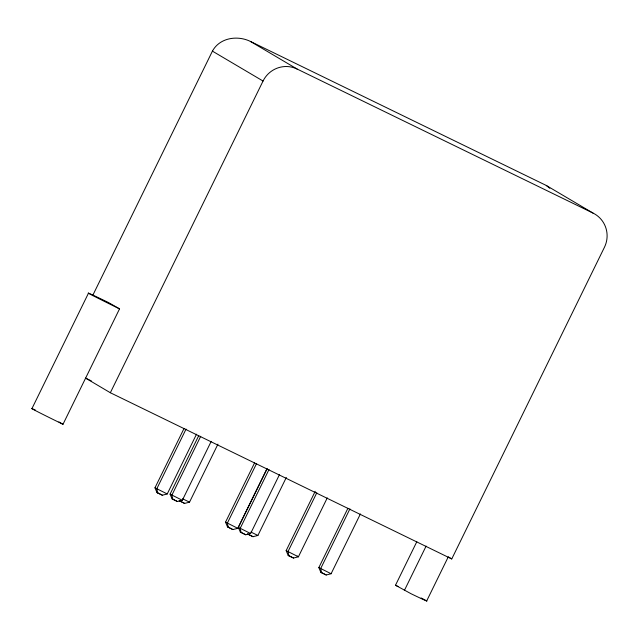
<?xml version="1.0" encoding="UTF-8"?>
<svg xmlns="http://www.w3.org/2000/svg" width="639" height="639" viewBox="0 0 639 639"><rect width="100%" height="100%" fill="white"/><g stroke="black" fill="none" stroke-linecap="round" stroke-linejoin="round"><path stroke-width="0.96" d="M31.95 408.577L88.501 293.133M92.631 295.649L212.42 51.128C219.728 37.677 237.42 35.073 250.384 41.415L546.281 185.462L593.008 213.075A25.712 25.312 -59.4 0 1 604.454 247.245L451.757 558.941L110.339 392.737L85.61 378.12L87.719 379.159A29.897 0.415 26.1 0 0 91.337 380.908M35.457 410.126A29.897 0.415 26.1 0 0 54.635 420.214L62.989 424.304L119.541 308.861L108.486 302.543A29.897 0.415 26.1 0 0 88.262 293.109A29.897 0.415 26.1 0 0 111.194 304.771L119.541 308.861M110.339 392.737L263.044 81.041A25.712 25.312 -59.4 0 1 297.111 69.036L593.008 213.075M196.524 434.177L167.234 493.963L162.338 495.217L156.946 492.509L154.973 487.813L184.024 428.497M186.053 429.081L156.763 488.867L157.737 492.973M211.189 441.389L182.339 500.281L177.442 501.535L172.051 498.827L170.078 494.131L198.697 435.702M200.718 436.285L171.867 495.185L172.842 499.291M184.631 503.412L179.239 500.704L184.631 503.412L189.519 502.158L217.939 444.153M267.078 468.523L237.788 528.317L232.9 529.563L227.508 526.856L225.527 522.159L254.586 462.852M256.614 463.427L227.316 523.213L228.291 527.319M279.475 474.625L250.616 533.525L245.727 534.771L240.336 532.071L238.355 527.367L266.982 468.946M269.003 469.529L240.144 528.429L241.119 532.535M253.02 536.704L247.628 533.996L253.02 536.704L257.908 535.45L286.328 477.445M327.272 497.893L298.413 556.793L293.525 558.047L288.916 555.802L288.133 555.339L286.152 550.634L315.211 491.327M316.8 492.797L287.949 551.697L288.916 555.802M360.404 513.956L331.106 573.742L326.217 574.996L320.826 572.288L318.845 567.584L347.904 508.277M349.932 508.86L320.642 568.646L321.617 572.752M421.141 597.968A29.801 0.415 26.1 0 1 411.117 593.767L395.493 585.244L416.812 541.728M404.367 590.484L426.117 546.081M426.676 600.948L448.155 557.096M395.493 585.244L398.049 586.482M182.538 498.763L189.519 502.158M250.927 532.055L257.908 535.45M182.339 500.281L170.078 494.131M250.616 533.525L238.355 527.367M167.234 493.963L154.973 487.813M237.788 528.317L225.527 522.159M331.106 573.742L318.845 567.584M172.051 498.827L177.442 501.535M240.336 532.071L245.727 534.771M288.133 555.339L293.525 558.047M156.946 492.509L162.338 495.217M227.508 526.856L232.9 529.563M320.826 572.288L326.217 574.996M250.384 41.415L297.111 69.036M212.42 51.128L263.044 81.041M448.338 556.928L451.757 558.941M297.223 556.09L298.413 556.793L286.152 550.634M58.924 421.9L62.989 424.304M546.281 185.462L549.812 188.305"/></g></svg>
